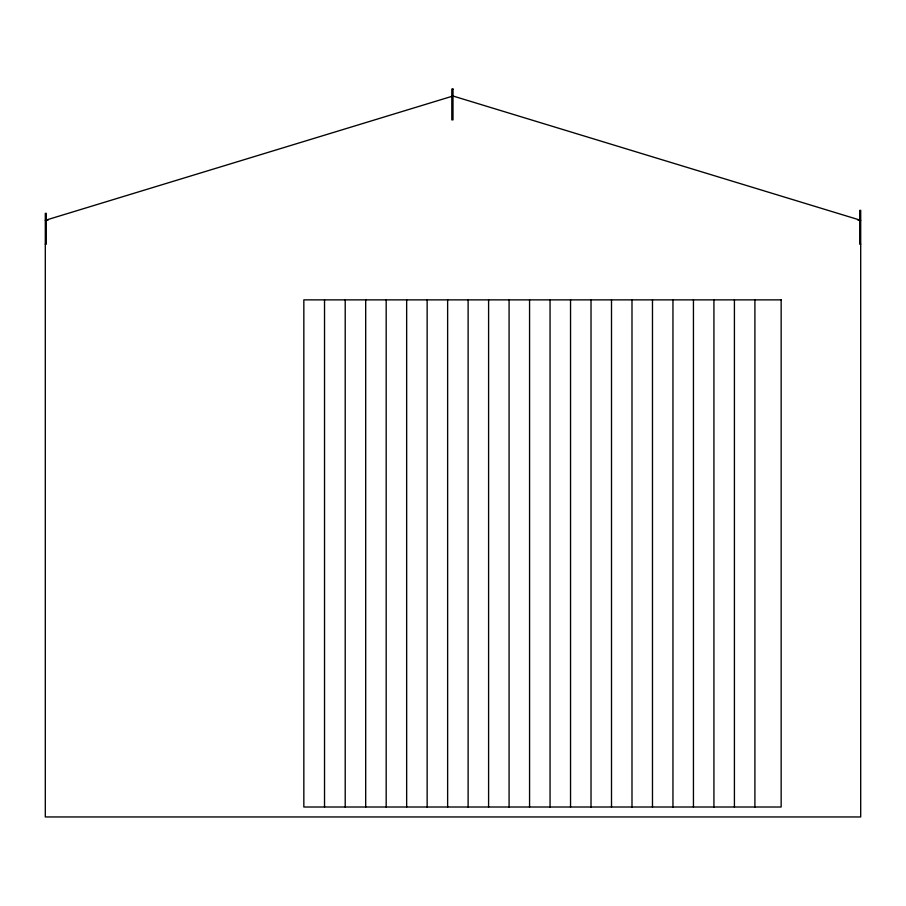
<?xml version="1.0" encoding="UTF-8"?>
<svg xmlns="http://www.w3.org/2000/svg" width="906" height="906" viewBox="0 0 906 906"><rect width="100%" height="100%" fill="white"/><g stroke="black" fill="none" stroke-linecap="round" stroke-linejoin="round"><path stroke-width="1.36" d="M47.95 220.317L45.3 220.317L453 96.013L860.7 220.317L858.05 220.317M45.3 244.178L46.297 244.178L46.297 213.352L45.3 213.352L45.3 816.952L860.7 816.952L860.7 210.373L859.703 210.373L859.703 244.178L860.7 244.178M754.902 299.863L754.902 807.008M734.415 299.863L734.415 807.008M713.928 299.863L713.928 807.008M693.441 299.863L693.441 807.008M672.954 299.863L672.954 807.008M652.479 299.863L652.479 807.008M631.992 299.863L631.992 807.008M611.505 299.863L611.505 807.008M591.018 299.863L591.018 807.008M570.542 299.863L570.542 807.008M550.055 299.863L550.055 807.008M529.568 299.863L529.568 807.008M509.081 299.863L509.081 807.008M488.594 299.863L488.594 807.008M468.119 299.863L468.119 807.008M447.632 299.863L447.632 807.008M427.145 299.863L427.145 807.008M406.658 299.863L406.658 807.008M386.183 299.863L386.183 807.008M365.696 299.863L365.696 807.008M345.209 299.863L345.209 807.008M324.529 299.863L324.529 807.008M453 89.048L451.811 89.048L451.811 119.875L453 119.875L453 89.048M781.153 299.863L303.838 299.863L303.838 807.008L781.153 807.008L781.153 299.863"/></g></svg>
